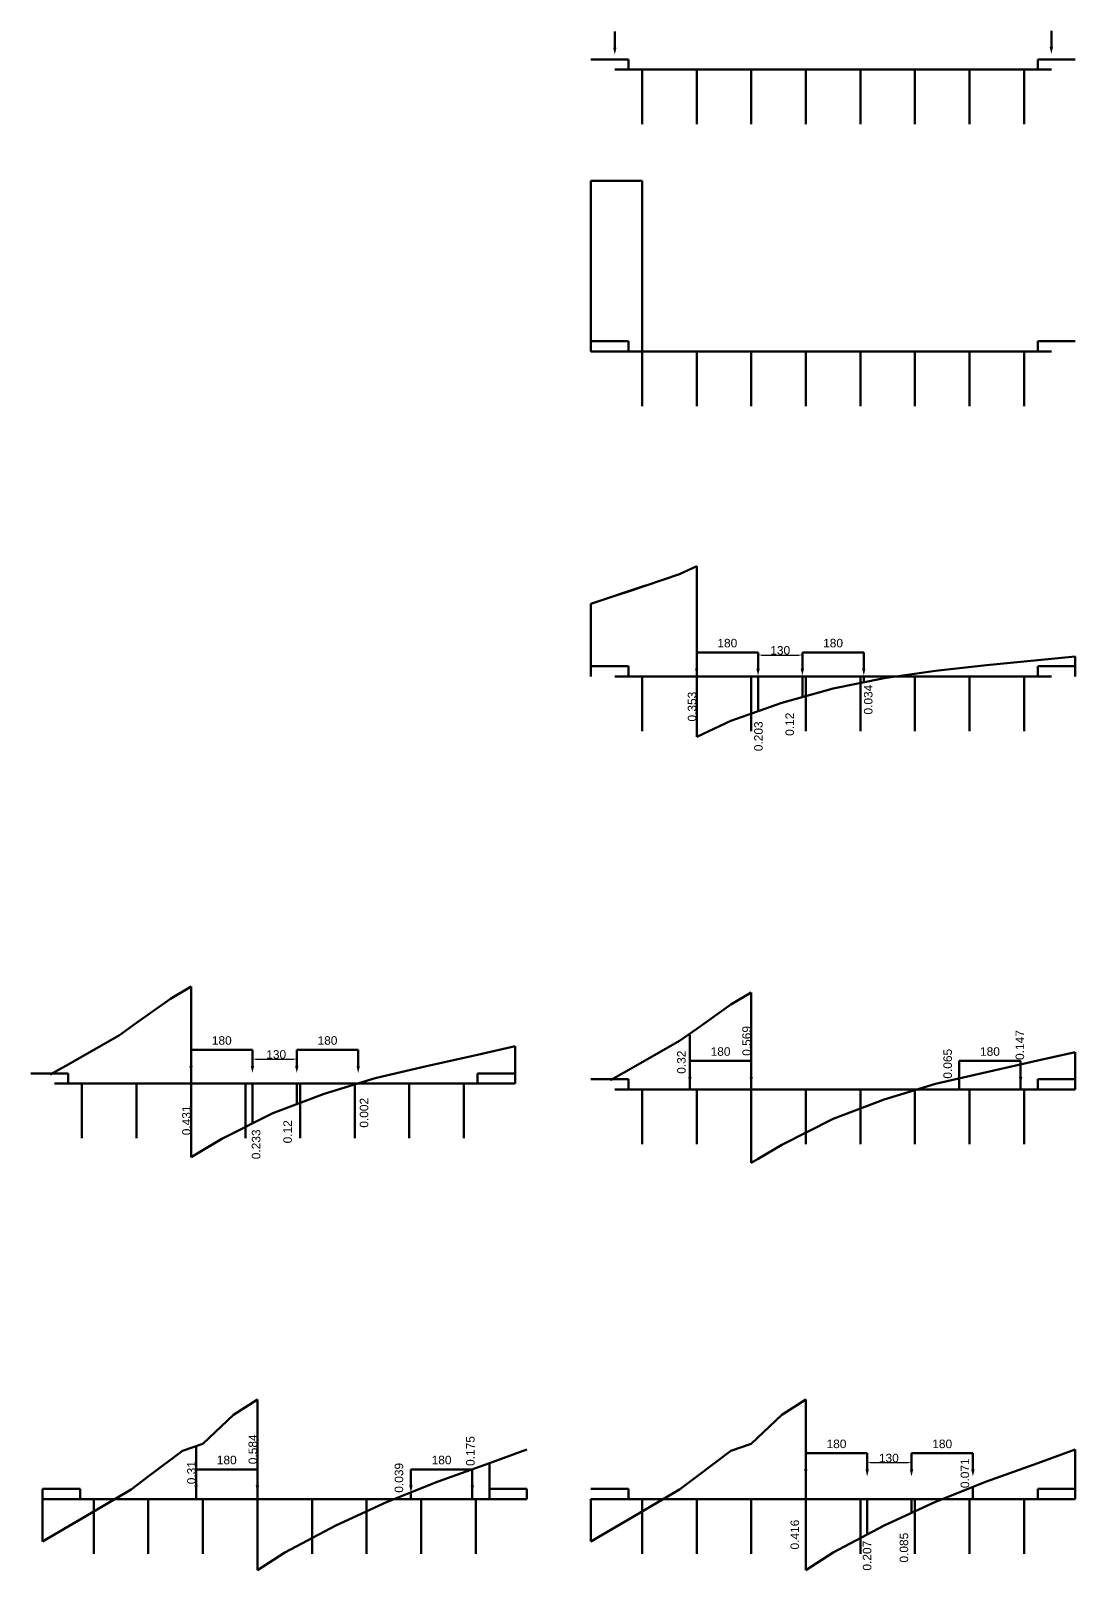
# Model space of a CAD drawing. Header units: millimetres. Extents: x -6075 to 5278, y -1947 to 2640.
# Drawn here: x -6075 to -3013, y -1872 to 2640 of the extents above; entities that cross this region are included whole.
import ezdxf

# ---------------------------------------------------------------- set-up
doc = ezdxf.new("R2010")
doc.units = ezdxf.units.MM
doc.layers.add('biaozhu', color=7, linetype='Continuous')
doc.layers.add('影响线', color=7, linetype='Continuous')
doc.styles.get("Standard").update_dxf_attribs({"font": 'arial.ttf'})
doc.dimstyles.new('ISO-25', dxfattribs={"dimtxt": 25, "dimasz": 10, "dimexe": 1.25, "dimexo": 0.625, "dimtad": 1, "dimdec": 3, "dimlfac": 0.002, "dimtxsty": 'Standard', "dimcen": 2.5, "dimse1": 1, "dimse2": 1, "dimadec": 0, "dimazin": 0, "dimtfac": 1, "dimtdec": 3, "dimtmove": 0, "dimatfit": 3, "dimldrblk": 'NONE', "dimfxl": 1, "dimarcsym": 0})
doc.dimstyles.new('ISO-25-1', dxfattribs={"dimtxt": 25, "dimasz": 0, "dimexe": 2, "dimexo": 5, "dimtad": 1, "dimdec": 3, "dimlfac": 0.002, "dimdsep": 46, "dimtxsty": 'Standard', "dimblk": 'NONE', "dimcen": 2.5, "dimse1": 1, "dimse2": 1, "dimsd1": 1, "dimsd2": 1, "dimadec": 0, "dimazin": 0, "dimtfac": 1, "dimtdec": 3, "dimtmove": 0, "dimatfit": 3, "dimldrblk": 'NONE', "dimfxl": 1, "dimfxlon": 1, "dimarcsym": 0})

# ---------------------------------------------------------------- blocks, each defined once
blk = doc.blocks.new('*D137')
at = {"layer": 'Defpoints', "color": 0, "transparency": 16777216}
for p in [(-4122.8, 817.8), (-3942.8, 831.7), (-3942.8, 817.8)]:
    blk.add_point(p, dxfattribs=at)
at = {"layer": 'Defpoints', "color": 0, "lineweight": 211, "transparency": 16777216, "insert": (-4032.8, 845.1), "char_height": 25, "attachment_point": 5}
blk.add_mtext('180', dxfattribs=at)
blk = doc.blocks.new('_None')
blk = doc.blocks.new('*D138')
at = {"layer": 'Defpoints', "color": 0, "transparency": 16777216}
for p in [(-3812.8, 817.8), (-3632.8, 831.7), (-3632.8, 817.8)]:
    blk.add_point(p, dxfattribs=at)
at = {"layer": 'Defpoints', "color": 0, "lineweight": 211, "transparency": 16777216, "insert": (-3722.8, 845.1), "char_height": 25, "attachment_point": 5}
blk.add_mtext('180', dxfattribs=at)
blk = doc.blocks.new('*D139')
at = {"layer": 'Defpoints', "color": 0, "lineweight": -2, "transparency": 16777216}
blk.add_line((-3932.8, 810.4), (-3822.8, 810.4), dxfattribs=at)
at = {"layer": 'Defpoints', "color": 0, "transparency": 16777216}
for p in [(-3942.8, 817.8), (-3812.8, 817.8), (-3812.8, 810.4)]:
    blk.add_point(p, dxfattribs=at)
for points in [[(-3932.8, 812), (-3932.8, 808.7), (-3942.8, 810.4)], [(-3822.8, 812), (-3822.8, 808.7), (-3812.8, 810.4)]]:
    blk.add_solid(points, dxfattribs=at)
at = {"layer": 'Defpoints', "color": 0, "lineweight": 211, "transparency": 16777216, "insert": (-3877.8, 823.8), "char_height": 25, "attachment_point": 5}
blk.add_mtext('130', dxfattribs=at)
blk = doc.blocks.new('*D140')
at = {"layer": 'Defpoints', "color": 0, "transparency": 16777216}
for p in [(-4122.8, 747.4), (-4122.8, 570.7), (-4122.8, 570.7)]:
    blk.add_point(p, dxfattribs=at)
at = {"layer": '影响线', "color": 0, "lineweight": 211, "transparency": 16777216, "insert": (-4136.2, 659.1), "char_height": 25, "attachment_point": 5, "rotation": 90}
blk.add_mtext('0.353', dxfattribs=at)
blk = doc.blocks.new('*D141')
at = {"layer": 'Defpoints', "color": 0, "transparency": 16777216}
for p in [(-3812.8, 747.4), (-3836.5, 687.2), (-3812.8, 687.2)]:
    blk.add_point(p, dxfattribs=at)
at = {"layer": '影响线', "color": 0, "lineweight": 211, "transparency": 16777216, "insert": (-3849.8, 607.5), "char_height": 25, "attachment_point": 5, "rotation": 90}
blk.add_mtext('0.12', dxfattribs=at)
blk = doc.blocks.new('*D142')
at = {"layer": 'Defpoints', "color": 0, "transparency": 16777216}
for p in [(-3942.8, 747.4), (-3942.8, 645.7), (-3928.1, 645.7)]:
    blk.add_point(p, dxfattribs=at)
at = {"layer": '影响线', "color": 0, "lineweight": 211, "transparency": 16777216, "insert": (-3941.5, 572.2), "char_height": 25, "attachment_point": 5, "rotation": 90}
blk.add_mtext('0.203', dxfattribs=at)
blk = doc.blocks.new('*D143')
at = {"layer": 'Defpoints', "color": 0, "transparency": 16777216}
for p in [(-3632.8, 747.4), (-3632.8, 730.6), (-3632.8, 730.6)]:
    blk.add_point(p, dxfattribs=at)
at = {"layer": '影响线', "color": 0, "lineweight": 211, "transparency": 16777216, "insert": (-3619.6, 679.7), "char_height": 25, "attachment_point": 5, "rotation": 90}
blk.add_mtext('0.034', dxfattribs=at)
blk = doc.blocks.new('*D144')
at = {"layer": 'Defpoints', "color": 0, "transparency": 16777216}
for p in [(-4142.8, -379.2), (-3962.8, -365.4), (-3962.8, -379.2)]:
    blk.add_point(p, dxfattribs=at)
at = {"layer": 'Defpoints', "color": 0, "lineweight": 200, "transparency": 16777216, "insert": (-4052.8, -352), "char_height": 25, "attachment_point": 5}
blk.add_mtext('180', dxfattribs=at)
blk = doc.blocks.new('*D145')
at = {"layer": 'Defpoints', "color": 0, "transparency": 16777216}
for p in [(-3352.8, -379.2), (-3172.8, -365.4), (-3172.8, -379.2)]:
    blk.add_point(p, dxfattribs=at)
at = {"layer": 'Defpoints', "color": 0, "lineweight": 200, "transparency": 16777216, "insert": (-3262.8, -352), "char_height": 25, "attachment_point": 5}
blk.add_mtext('180', dxfattribs=at)
blk = doc.blocks.new('*D146')
at = {"layer": 'Defpoints', "color": 0, "transparency": 16777216}
for p in [(-5605.3, -346.9), (-5425.3, -333), (-5425.3, -346.9)]:
    blk.add_point(p, dxfattribs=at)
at = {"layer": 'Defpoints', "color": 0, "lineweight": 200, "transparency": 16777216, "insert": (-5515.3, -319.6), "char_height": 25, "attachment_point": 5}
blk.add_mtext('180', dxfattribs=at)
blk = doc.blocks.new('*D147')
at = {"layer": 'Defpoints', "color": 0, "transparency": 16777216}
for p in [(-5295.3, -346.9), (-5115.3, -333), (-5115.3, -346.9)]:
    blk.add_point(p, dxfattribs=at)
at = {"layer": 'Defpoints', "color": 0, "lineweight": 200, "transparency": 16777216, "insert": (-5205.3, -319.6), "char_height": 25, "attachment_point": 5}
blk.add_mtext('180', dxfattribs=at)
blk = doc.blocks.new('*D148')
at = {"layer": 'Defpoints', "color": 0, "lineweight": -2, "transparency": 16777216}
blk.add_line((-5415.3, -374), (-5305.3, -374), dxfattribs=at)
at = {"layer": 'Defpoints', "color": 0, "transparency": 16777216}
for p in [(-5425.3, -346.9), (-5295.3, -346.9), (-5295.3, -374)]:
    blk.add_point(p, dxfattribs=at)
for points in [[(-5415.3, -372.3), (-5415.3, -375.6), (-5425.3, -374)], [(-5305.3, -372.3), (-5305.3, -375.6), (-5295.3, -374)]]:
    blk.add_solid(points, dxfattribs=at)
at = {"layer": 'Defpoints', "color": 0, "lineweight": 200, "transparency": 16777216, "insert": (-5355.7, -360.6), "char_height": 25, "attachment_point": 5}
blk.add_mtext('130', dxfattribs=at)
blk = doc.blocks.new('*D149')
at = {"layer": 'Defpoints', "color": 0, "transparency": 16777216}
for p in [(-3802.8, -1529.2), (-3622.8, -1515.4), (-3622.8, -1529.2)]:
    blk.add_point(p, dxfattribs=at)
at = {"layer": 'Defpoints', "color": 0, "lineweight": 200, "transparency": 16777216, "insert": (-3712.8, -1502), "char_height": 25, "attachment_point": 5}
blk.add_mtext('180', dxfattribs=at)
blk = doc.blocks.new('*D150')
at = {"layer": 'Defpoints', "color": 0, "transparency": 16777216}
for p in [(-3492.8, -1529.2), (-3312.8, -1515.4), (-3312.8, -1529.2)]:
    blk.add_point(p, dxfattribs=at)
at = {"layer": 'Defpoints', "color": 0, "lineweight": 200, "transparency": 16777216, "insert": (-3402.8, -1502), "char_height": 25, "attachment_point": 5}
blk.add_mtext('180', dxfattribs=at)
blk = doc.blocks.new('*D151')
at = {"layer": 'Defpoints', "color": 0, "lineweight": -2, "transparency": 16777216}
blk.add_line((-3612.8, -1556.9), (-3502.8, -1556.9), dxfattribs=at)
at = {"layer": 'Defpoints', "color": 0, "transparency": 16777216}
for p in [(-3622.8, -1529.2), (-3492.8, -1529.2), (-3492.8, -1556.9)]:
    blk.add_point(p, dxfattribs=at)
for points in [[(-3612.8, -1555.2), (-3612.8, -1558.5), (-3622.8, -1556.9)], [(-3502.8, -1555.2), (-3502.8, -1558.5), (-3492.8, -1556.9)]]:
    blk.add_solid(points, dxfattribs=at)
at = {"layer": 'Defpoints', "color": 0, "lineweight": 200, "transparency": 16777216, "insert": (-3559.3, -1543.5), "char_height": 25, "attachment_point": 5}
blk.add_mtext('130', dxfattribs=at)
blk = doc.blocks.new('*D152')
at = {"layer": 'Defpoints', "color": 0, "transparency": 16777216}
for p in [(-5590.7, -1576.5), (-5410.7, -1562.7), (-5410.7, -1576.5)]:
    blk.add_point(p, dxfattribs=at)
at = {"layer": 'Defpoints', "color": 0, "lineweight": 200, "transparency": 16777216, "insert": (-5500.7, -1549.3), "char_height": 25, "attachment_point": 5}
blk.add_mtext('180', dxfattribs=at)
blk = doc.blocks.new('*D153')
at = {"layer": 'Defpoints', "color": 0, "transparency": 16777216}
for p in [(-4960.7, -1576.5), (-4780.7, -1562.7), (-4780.7, -1576.5)]:
    blk.add_point(p, dxfattribs=at)
at = {"layer": 'Defpoints', "color": 0, "lineweight": 200, "transparency": 16777216, "insert": (-4870.7, -1549.3), "char_height": 25, "attachment_point": 5}
blk.add_mtext('180', dxfattribs=at)
blk = doc.blocks.new('*D158')
at = {"layer": 'Defpoints', "color": 0, "transparency": 16777216}
for p in [(-4142.8, -303), (-4154.1, -463), (-4142.8, -463)]:
    blk.add_point(p, dxfattribs=at)
at = {"layer": '影响线', "color": 0, "lineweight": 200, "transparency": 16777216, "insert": (-4167.5, -383), "char_height": 25, "attachment_point": 5, "rotation": 90}
blk.add_mtext('0.32', dxfattribs=at)
blk = doc.blocks.new('*D159')
at = {"layer": 'Defpoints', "color": 0, "transparency": 16777216}
for p in [(-3962.8, -178.5), (-3962.8, -463), (-3962.8, -463)]:
    blk.add_point(p, dxfattribs=at)
at = {"layer": '影响线', "color": 0, "lineweight": 200, "transparency": 16777216, "insert": (-3976.2, -320.7), "char_height": 25, "attachment_point": 5, "rotation": 90}
blk.add_mtext('0.569', dxfattribs=at)
blk = doc.blocks.new('*D160')
at = {"layer": 'Defpoints', "color": 0, "transparency": 16777216}
for p in [(-3352.8, -430.6), (-3373.3, -463), (-3352.8, -463)]:
    blk.add_point(p, dxfattribs=at)
at = {"layer": '影响线', "color": 0, "lineweight": 200, "transparency": 16777216, "insert": (-3386.7, -387.7), "char_height": 25, "attachment_point": 5, "rotation": 90}
blk.add_mtext('0.065', dxfattribs=at)
blk = doc.blocks.new('*D161')
at = {"layer": 'Defpoints', "color": 0, "transparency": 16777216}
for p in [(-3172.8, -389.5), (-3172.8, -463), (-3161.6, -463)]:
    blk.add_point(p, dxfattribs=at)
at = {"layer": '影响线', "color": 0, "lineweight": 200, "transparency": 16777216, "insert": (-3175, -332.8), "char_height": 25, "attachment_point": 5, "rotation": 90}
blk.add_mtext('0.147', dxfattribs=at)
blk = doc.blocks.new('*D162')
at = {"layer": 'Defpoints', "color": 0, "transparency": 16777216}
for p in [(-5605.3, -445.9), (-5605.3, -661.3), (-5605.3, -661.3)]:
    blk.add_point(p, dxfattribs=at)
at = {"layer": '影响线', "color": 0, "lineweight": 200, "transparency": 16777216, "insert": (-5618.7, -553.6), "char_height": 25, "attachment_point": 5, "rotation": 90}
blk.add_mtext('0.431', dxfattribs=at)
blk = doc.blocks.new('*D163')
at = {"layer": 'Defpoints', "color": 0, "transparency": 16777216}
for p in [(-5425.3, -445.9), (-5425.3, -562.4), (-5401.1, -562.4)]:
    blk.add_point(p, dxfattribs=at)
at = {"layer": '影响线', "color": 0, "lineweight": 200, "transparency": 16777216, "insert": (-5414.5, -623.8), "char_height": 25, "attachment_point": 5, "rotation": 90}
blk.add_mtext('0.233', dxfattribs=at)
blk = doc.blocks.new('*D164')
at = {"layer": 'Defpoints', "color": 0, "transparency": 16777216}
for p in [(-5295.3, -445.9), (-5308.7, -505.7), (-5295.3, -505.7)]:
    blk.add_point(p, dxfattribs=at)
at = {"layer": '影响线', "color": 0, "lineweight": 200, "transparency": 16777216, "insert": (-5322.1, -587), "char_height": 25, "attachment_point": 5, "rotation": 90}
blk.add_mtext('0.12', dxfattribs=at)
blk = doc.blocks.new('*D165')
at = {"layer": 'Defpoints', "color": 0, "transparency": 16777216}
for p in [(-5115.3, -445), (-5115.3, -445.9), (-5084.6, -445.9)]:
    blk.add_point(p, dxfattribs=at)
at = {"layer": '影响线', "color": 0, "lineweight": 200, "transparency": 16777216, "insert": (-5098, -531.4), "char_height": 25, "attachment_point": 5, "rotation": 90}
blk.add_mtext('0.002', dxfattribs=at)
blk = doc.blocks.new('*D171')
at = {"layer": 'Defpoints', "color": 0, "transparency": 16777216}
for p in [(-3802.8, -1663.8), (-3821.5, -1871.6), (-3802.8, -1871.6)]:
    blk.add_point(p, dxfattribs=at)
at = {"layer": '影响线', "color": 0, "lineweight": 200, "transparency": 16777216, "insert": (-3834.9, -1767.7), "char_height": 25, "attachment_point": 5, "rotation": 90}
blk.add_mtext('0.416', dxfattribs=at)
blk = doc.blocks.new('*D172')
at = {"layer": 'Defpoints', "color": 0, "transparency": 16777216}
for p in [(-3622.8, -1663.8), (-3622.8, -1767.1), (-3609.5, -1767.1)]:
    blk.add_point(p, dxfattribs=at)
at = {"layer": '影响线', "color": 0, "lineweight": 200, "transparency": 16777216, "insert": (-3622.9, -1829.6), "char_height": 25, "attachment_point": 5, "rotation": 90}
blk.add_mtext('0.207', dxfattribs=at)
blk = doc.blocks.new('*D173')
at = {"layer": 'Defpoints', "color": 0, "transparency": 16777216}
for p in [(-3492.8, -1663.8), (-3501.5, -1706.2), (-3492.8, -1706.2)]:
    blk.add_point(p, dxfattribs=at)
at = {"layer": '影响线', "color": 0, "lineweight": 200, "transparency": 16777216, "insert": (-3514.9, -1806), "char_height": 25, "attachment_point": 5, "rotation": 90}
blk.add_mtext('0.085', dxfattribs=at)
blk = doc.blocks.new('*D174')
at = {"layer": 'Defpoints', "color": 0, "transparency": 16777216}
for p in [(-3322.8, -1663.8), (-3312.8, -1628.3), (-3312.8, -1663.8)]:
    blk.add_point(p, dxfattribs=at)
at = {"layer": '影响线', "color": 0, "lineweight": 200, "transparency": 16777216, "insert": (-3336.2, -1587.9), "char_height": 25, "attachment_point": 5, "rotation": 90}
blk.add_mtext('0.071', dxfattribs=at)
blk = doc.blocks.new('*D175')
at = {"layer": 'Defpoints', "color": 0, "transparency": 16777216}
for p in [(-5590.7, -1508.6), (-5590.7, -1663.8), (-5590.7, -1663.8)]:
    blk.add_point(p, dxfattribs=at)
at = {"layer": '影响线', "color": 0, "lineweight": 200, "transparency": 16777216, "insert": (-5604.1, -1586.2), "char_height": 25, "attachment_point": 5, "rotation": 90}
blk.add_mtext('0.31', dxfattribs=at)
blk = doc.blocks.new('*D176')
at = {"layer": 'Defpoints', "color": 0, "transparency": 16777216}
for p in [(-5410.7, -1371.6), (-5410.7, -1663.8), (-5410.7, -1663.8)]:
    blk.add_point(p, dxfattribs=at)
at = {"layer": '影响线', "color": 0, "lineweight": 200, "transparency": 16777216, "insert": (-5424.1, -1517.7), "char_height": 25, "attachment_point": 5, "rotation": 90}
blk.add_mtext('0.584', dxfattribs=at)
blk = doc.blocks.new('*D177')
at = {"layer": 'Defpoints', "color": 0, "transparency": 16777216}
for p in [(-4982.2, -1663.8), (-4960.7, -1644.1), (-4960.7, -1663.8)]:
    blk.add_point(p, dxfattribs=at)
at = {"layer": '影响线', "color": 0, "lineweight": 200, "transparency": 16777216, "insert": (-4995.6, -1601.3), "char_height": 25, "attachment_point": 5, "rotation": 90}
blk.add_mtext('0.039', dxfattribs=at)
blk = doc.blocks.new('*D178')
at = {"layer": 'Defpoints', "color": 0, "transparency": 16777216}
for p in [(-4780.7, -1576.3), (-4780.7, -1663.8), (-4772.8, -1663.8)]:
    blk.add_point(p, dxfattribs=at)
at = {"layer": '影响线', "color": 0, "lineweight": 200, "transparency": 16777216, "insert": (-4786.2, -1522.8), "char_height": 25, "attachment_point": 5, "rotation": 90}
blk.add_mtext('0.175', dxfattribs=at)

msp = doc.modelspace()

# ---------------------------------------------------------------- linework, layer by layer
at = {"layer": 'biaozhu', "lineweight": 200}
for p, q in [((-5605.2986, -445.8875), (-5605.2986, -605.8875)), ((-3962.7717, -463.0016), (-3962.7717, -623.0016)), ((-3122.7717, -463.0016), (-3172.7717, -463.0016)), ((-4730.6646, -1663.8298), (-4780.6646, -1663.8298)), ((-3962.7717, -1663.8298), (-3962.7717, -1823.8298)), ((-3122.7717, -1663.8298), (-3172.7717, -1663.8298)), ((-3122.7717, -1633.8298), (-3122.7717, -1663.8298))]:
    msp.add_line(p, q, dxfattribs=at)
at = {"layer": 'Defpoints', "lineweight": 200}
for p, q in [((-4362.7717, 2590.9706), (-4362.7717, 2638.245)), ((-3082.7717, 2592.8268), (-3082.7717, 2640.1012)), ((-4322.7717, 2556.1969), (-4432.7717, 2556.1969)), ((-4322.7717, 2526.1969), (-4322.7717, 2556.1969)), ((-3122.7717, 2526.1969), (-3122.7717, 2556.1969)), ((-3122.7717, 2556.1969), (-3012.7717, 2556.1969)), ((-4322.7717, 2526.1969), (-4362.7717, 2526.1969)), ((-4322.7717, 2526.1969), (-3122.7717, 2526.1969)), ((-4282.7717, 2526.1969), (-4282.7717, 2366.1969)), ((-4122.7717, 2526.1969), (-4122.7717, 2366.1969)), ((-3962.7717, 2526.1969), (-3962.7717, 2366.1969)), ((-3802.7717, 2526.1969), (-3802.7717, 2366.1969)), ((-3642.7717, 2526.1969), (-3642.7717, 2366.1969)), ((-3482.7717, 2526.1969), (-3482.7717, 2366.1969)), ((-3322.7717, 2526.1969), (-3322.7717, 2366.1969)), ((-3162.7717, 2526.1969), (-3162.7717, 2366.1969)), ((-3122.7717, 2526.1969), (-3082.7717, 2526.1969)), ((-5605.2986, -394.1265), (-5605.2986, -346.8521)), ((-5605.2986, -346.8521), (-5425.2986, -346.8521)), ((-5425.2986, -346.8521), (-5425.2986, -394.1265)), ((-5295.2986, -394.1265), (-5295.2986, -346.8521)), ((-5295.2986, -346.8521), (-5115.2986, -346.8521)), ((-5115.2986, -346.8521), (-5115.2986, -394.1265)), ((-4142.7717, -426.4833), (-4142.7717, -379.2089)), ((-4142.7717, -379.2089), (-3962.7717, -379.2089)), ((-3962.7717, -379.2089), (-3962.7717, -426.4833)), ((-3352.7717, -426.4833), (-3352.7717, -379.2089)), ((-3352.7717, -379.2089), (-3172.7717, -379.2089)), ((-3172.7717, -379.2089), (-3172.7717, -426.4833)), ((-5965.2986, -415.8875), (-6075.2986, -415.8875)), ((-5965.2986, -445.8875), (-6005.2986, -445.8875)), ((-5965.2986, -445.8875), (-5965.2986, -415.8875)), ((-5965.2986, -445.8875), (-4765.2986, -445.8875)), ((-5925.2986, -445.8875), (-5925.2986, -605.8875)), ((-5765.2986, -445.8875), (-5765.2986, -605.8875)), ((-5605.2986, -445.8875), (-5605.2986, -605.8875)), ((-5445.2986, -445.8875), (-5445.2986, -605.8875)), ((-5285.2986, -445.8875), (-5285.2986, -605.8875)), ((-5125.2986, -445.8875), (-5125.2986, -605.8875)), ((-4965.2986, -445.8875), (-4965.2986, -605.8875)), ((-4805.2986, -445.8875), (-4805.2986, -605.8875)), ((-4765.2986, -445.8875), (-4765.2986, -415.8875)), ((-4765.2986, -415.8875), (-4655.2986, -415.8875)), ((-4765.2986, -445.8875), (-4725.2986, -445.8875)), ((-4322.7717, -433.0016), (-4432.7717, -433.0016)), ((-4322.7717, -463.0016), (-4322.7717, -433.0016)), ((-3122.7717, -463.0016), (-3122.7717, -433.0016)), ((-3122.7717, -433.0016), (-3012.7717, -433.0016)), ((-4322.7717, -463.0016), (-4362.7717, -463.0016)), ((-4322.7717, -463.0016), (-3122.7717, -463.0016)), ((-4282.7717, -463.0016), (-4282.7717, -623.0016)), ((-4122.7717, -463.0016), (-4122.7717, -623.0016)), ((-3962.7717, -463.0016), (-3962.7717, -623.0016)), ((-3802.7717, -463.0016), (-3802.7717, -623.0016)), ((-3642.7717, -463.0016), (-3642.7717, -623.0016)), ((-3482.7717, -463.0016), (-3482.7717, -623.0016)), ((-3322.7717, -463.0016), (-3322.7717, -623.0016)), ((-3162.7717, -463.0016), (-3162.7717, -623.0016)), ((-3122.7717, -463.0016), (-3082.7717, -463.0016)), ((-3802.7717, -1576.4993), (-3802.7717, -1529.2249)), ((-3802.7717, -1529.2249), (-3622.7717, -1529.2249)), ((-3622.7717, -1529.2249), (-3622.7717, -1576.4993)), ((-3492.7717, -1576.4993), (-3492.7717, -1529.2249)), ((-3492.7717, -1529.2249), (-3312.7717, -1529.2249)), ((-3312.7717, -1529.2249), (-3312.7717, -1576.4993)), ((-5590.6646, -1623.7737), (-5590.6646, -1576.4993)), ((-5590.6646, -1576.4993), (-5410.6646, -1576.4993)), ((-5410.6646, -1576.4993), (-5410.6646, -1623.7737)), ((-4960.6646, -1623.7737), (-4960.6646, -1576.4993)), ((-4960.6646, -1576.4993), (-4780.6646, -1576.4993)), ((-4780.6646, -1576.4993), (-4780.6646, -1623.7737)), ((-5930.6646, -1633.8298), (-6040.6646, -1633.8298)), ((-5930.6646, -1663.8298), (-5970.6646, -1663.8298)), ((-5930.6646, -1663.8298), (-5930.6646, -1633.8298)), ((-5930.6646, -1663.8298), (-4730.6646, -1663.8298)), ((-5890.6646, -1663.8298), (-5890.6646, -1823.8298)), ((-5730.6646, -1663.8298), (-5730.6646, -1823.8298)), ((-5570.6646, -1663.8298), (-5570.6646, -1823.8298)), ((-5410.6646, -1663.8298), (-5410.6646, -1823.8298)), ((-5250.6646, -1663.8298), (-5250.6646, -1823.8298)), ((-5090.6646, -1663.8298), (-5090.6646, -1823.8298)), ((-4930.6646, -1663.8298), (-4930.6646, -1823.8298)), ((-4770.6646, -1663.8298), (-4770.6646, -1823.8298)), ((-4730.6646, -1663.8298), (-4730.6646, -1633.8298)), ((-4730.6646, -1633.8298), (-4620.6646, -1633.8298)), ((-4730.6646, -1663.8298), (-4690.6646, -1663.8298)), ((-4322.7717, -1633.8298), (-4432.7717, -1633.8298)), ((-4322.7717, -1663.8298), (-4362.7717, -1663.8298)), ((-4322.7717, -1663.8298), (-4322.7717, -1633.8298)), ((-4322.7717, -1663.8298), (-3122.7717, -1663.8298)), ((-4282.7717, -1663.8298), (-4282.7717, -1823.8298)), ((-4122.7717, -1663.8298), (-4122.7717, -1823.8298)), ((-3962.7717, -1663.8298), (-3962.7717, -1823.8298)), ((-3802.7717, -1663.8298), (-3802.7717, -1823.8298)), ((-3642.7717, -1663.8298), (-3642.7717, -1823.8298)), ((-3482.7717, -1663.8298), (-3482.7717, -1823.8298)), ((-3322.7717, -1663.8298), (-3322.7717, -1823.8298)), ((-3162.7717, -1663.8298), (-3162.7717, -1823.8298)), ((-3122.7717, -1633.8298), (-3012.7717, -1633.8298)), ((-3122.7717, -1663.8298), (-3082.7717, -1663.8298))]:
    msp.add_line(p, q, dxfattribs=at)
at = {"layer": 'Defpoints', "lineweight": 211}
for p, q in [((-4322.7717, 1730.1289), (-4432.7717, 1730.1289)), ((-4322.7717, 1700.1289), (-4322.7717, 1730.1289)), ((-3122.7717, 1700.1289), (-3122.7717, 1730.1289)), ((-3122.7717, 1730.1289), (-3012.7717, 1730.1289)), ((-4322.7717, 1700.1289), (-4362.7717, 1700.1289)), ((-4322.7717, 1700.1289), (-3122.7717, 1700.1289)), ((-4282.7717, 1700.1289), (-4282.7717, 1540.1289)), ((-4122.7717, 1700.1289), (-4122.7717, 1540.1289)), ((-3962.7717, 1700.1289), (-3962.7717, 1540.1289)), ((-3802.7717, 1700.1289), (-3802.7717, 1540.1289)), ((-3642.7717, 1700.1289), (-3642.7717, 1540.1289)), ((-3482.7717, 1700.1289), (-3482.7717, 1540.1289)), ((-3322.7717, 1700.1289), (-3322.7717, 1540.1289)), ((-3162.7717, 1700.1289), (-3162.7717, 1540.1289)), ((-3122.7717, 1700.1289), (-3082.7717, 1700.1289)), ((-4122.7717, 770.5546), (-4122.7717, 817.829)), ((-4122.7717, 817.829), (-3942.7717, 817.829)), ((-3942.7717, 817.829), (-3942.7717, 770.5546)), ((-3812.7717, 770.5546), (-3812.7717, 817.829)), ((-3812.7717, 817.829), (-3632.7717, 817.829)), ((-3632.7717, 817.829), (-3632.7717, 770.5546)), ((-4322.7717, 777.4132), (-4432.7717, 777.4132)), ((-4322.7717, 747.4132), (-4322.7717, 777.4132)), ((-3122.7717, 747.4132), (-3122.7717, 777.4132)), ((-3122.7717, 777.4132), (-3012.7717, 777.4132)), ((-3012.7717, 805.7465), (-3012.7717, 747.4132)), ((-4322.7717, 747.4132), (-4362.7717, 747.4132)), ((-4322.7717, 747.4132), (-3122.7717, 747.4132)), ((-4282.7717, 747.4132), (-4282.7717, 587.4132)), ((-4122.7717, 747.4132), (-4122.7717, 587.4132)), ((-3962.7717, 747.4132), (-3962.7717, 587.4132)), ((-3802.7717, 747.4132), (-3802.7717, 587.4132)), ((-3642.7717, 747.4132), (-3642.7717, 587.4132)), ((-3482.7717, 747.4132), (-3482.7717, 587.4132)), ((-3322.7717, 747.4132), (-3322.7717, 587.4132)), ((-3162.7717, 747.4132), (-3162.7717, 587.4132)), ((-3122.7717, 747.4132), (-3082.7717, 747.4132))]:
    msp.add_line(p, q, dxfattribs=at)
at = {"layer": 'Defpoints', "lineweight": 200}
for points in [[(-4362.7717, 2590.9706, 10, 0, 0), (-4362.7717, 2570.4141, 0, 0, 0)], [(-3082.7717, 2592.8268, 10, 0, 0), (-3082.7717, 2572.2703, 0, 0, 0)], [(-5605.2986, -394.1265, 10, 0, 0), (-5605.2986, -414.683, 0, 0, 0)], [(-5425.2986, -394.1265, 10, 0, 0), (-5425.2986, -414.683, 0, 0, 0)], [(-5295.2986, -394.1265, 10, 0, 0), (-5295.2986, -414.683, 0, 0, 0)], [(-5115.2986, -394.1265, 10, 0, 0), (-5115.2986, -414.683, 0, 0, 0)], [(-4142.7717, -426.4833, 10, 0, 0), (-4142.7717, -447.0398, 0, 0, 0)], [(-3962.7717, -426.4833, 10, 0, 0), (-3962.7717, -447.0398, 0, 0, 0)], [(-3352.7717, -426.4833, 10, 0, 0), (-3352.7717, -447.0398, 0, 0, 0)], [(-3172.7717, -426.4833, 10, 0, 0), (-3172.7717, -447.0398, 0, 0, 0)], [(-3802.7717, -1576.4993, 10, 0, 0), (-3802.7717, -1597.0558, 0, 0, 0)], [(-3622.7717, -1576.4993, 10, 0, 0), (-3622.7717, -1597.0558, 0, 0, 0)], [(-3492.7717, -1576.4993, 10, 0, 0), (-3492.7717, -1597.0558, 0, 0, 0)], [(-3312.7717, -1576.4993, 10, 0, 0), (-3312.7717, -1597.0558, 0, 0, 0)], [(-5590.6646, -1623.7737, 10, 0, 0), (-5590.6646, -1644.3302, 0, 0, 0)], [(-5410.6646, -1623.7737, 10, 0, 0), (-5410.6646, -1644.3302, 0, 0, 0)], [(-4960.6646, -1623.7737, 10, 0, 0), (-4960.6646, -1644.3302, 0, 0, 0)], [(-4780.6646, -1623.7737, 10, 0, 0), (-4780.6646, -1644.3302, 0, 0, 0)]]:
    msp.add_lwpolyline(points, format="xyseb", dxfattribs=at)
at = {"layer": 'Defpoints', "lineweight": 211}
for points in [[(-4122.7717, 770.5546, 10, 0, 0), (-4122.7717, 749.9981, 0, 0, 0)], [(-3942.7717, 770.5546, 10, 0, 0), (-3942.7717, 749.9981, 0, 0, 0)], [(-3812.7717, 770.5546, 10, 0, 0), (-3812.7717, 749.9981, 0, 0, 0)], [(-3632.7717, 770.5546, 10, 0, 0), (-3632.7717, 749.9981, 0, 0, 0)]]:
    msp.add_lwpolyline(points, format="xyseb", dxfattribs=at)
at = {"layer": '影响线', "lineweight": 211}
for p, q in [((-4432.7717, 1700.1289), (-4432.7717, 2200.1289)), ((-4432.7717, 2200.1289), (-4282.7717, 2200.1289)), ((-4282.7717, 1700.1289), (-4282.7717, 2200.1289)), ((-4362.7717, 1700.1289), (-4432.7717, 1700.1289)), ((-4172.7717, 1047.4132), (-4322.7717, 997.0132)), ((-4172.7717, 1047.4132), (-4122.7717, 1070.7465)), ((-4122.7717, 570.7465), (-4122.7717, 1070.7465)), ((-4272.7717, 1013.8132), (-4432.7717, 960.0532)), ((-4322.7717, 997.0132), (-4362.7717, 983.5732)), ((-4432.7717, 960.0532), (-4432.7717, 777.4132)), ((-4432.7717, 777.4132), (-4432.7717, 747.4132)), ((-3422.7717, 764.2132), (-3272.7717, 780.6132)), ((-3272.7717, 780.6132), (-3122.7717, 795.1132)), ((-3122.7717, 795.1132), (-3012.7717, 805.7465)), ((-3942.7717, 747.4132), (-3942.7717, 645.6798)), ((-3812.7717, 747.4132), (-3812.7717, 687.1732)), ((-3722.7717, 712.3132), (-3572.7717, 742.7132)), ((-3632.7717, 747.4132), (-3632.7717, 730.5532)), ((-3572.7717, 742.7132), (-3422.7717, 764.2132)), ((-3872.7717, 670.4132), (-3722.7717, 712.3132)), ((-4022.7717, 617.4132), (-3872.7717, 670.4132)), ((-4122.7717, 570.7465), (-4022.7717, 617.4132))]:
    msp.add_line(p, q, dxfattribs=at)
at = {"layer": '影响线', "lineweight": 200}
for p, q in [((-5665.2986, -196.9875), (-5605.2986, -161.3475)), ((-5605.2986, -661.3475), (-5605.2986, -161.3475)), ((-4022.7717, -214.1016), (-3962.7717, -178.4616)), ((-3962.7717, -678.4616), (-3962.7717, -178.4616)), ((-5765.2986, -268.1208), (-5665.2986, -196.9875)), ((-4122.7717, -285.2349), (-4022.7717, -214.1016)), ((-5765.2986, -268.1208), (-5815.2986, -303.6875)), ((-5815.2986, -303.6875), (-5964.1106, -388.3875)), ((-4122.7717, -285.2349), (-4172.7717, -320.8016)), ((-4142.7717, -303.0183), (-4142.7717, -463.0016)), ((-4765.2986, -361.0875), (-4655.2986, -336.3008)), ((-4655.2986, -336.3008), (-4655.2986, -445.8875)), ((-4172.7717, -320.8016), (-4321.5836, -405.5016)), ((-3122.7717, -378.2016), (-3012.7717, -353.4149)), ((-3012.7717, -353.4149), (-3012.7717, -463.0016)), ((-5964.1106, -388.3875), (-6018.1297, -419.1338)), ((-5065.2986, -429.6875), (-4915.2986, -394.8875)), ((-4915.2986, -394.8875), (-4765.2986, -361.0875)), ((-4321.5836, -405.5016), (-4375.6028, -436.2479)), ((-3272.7717, -412.0016), (-3122.7717, -378.2016)), ((-3172.7717, -389.4683), (-3172.7717, -463.0016)), ((-5425.2986, -562.4075), (-5425.2986, -445.8875)), ((-5295.2986, -505.7208), (-5295.2986, -445.8875)), ((-5215.2986, -475.5875), (-5065.2986, -429.6875)), ((-5115.2986, -445.8875), (-5115.2986, -444.9875)), ((-4915.2986, -445.8875), (-4915.2986, -446.4875)), ((-4655.2986, -445.8875), (-4725.2986, -445.8875)), ((-3572.7717, -492.7016), (-3422.7717, -446.8016)), ((-3422.7717, -446.8016), (-3272.7717, -412.0016)), ((-3352.7717, -430.5616), (-3352.7717, -463.0016)), ((-5365.2986, -532.0875), (-5215.2986, -475.5875)), ((-3722.7717, -549.2016), (-3572.7717, -492.7016)), ((-3272.7717, -463.0016), (-3272.7717, -463.6016)), ((-3012.7717, -463.0016), (-3082.7717, -463.0016)), ((-5515.2986, -607.8875), (-5365.2986, -532.0875)), ((-3872.7717, -625.0016), (-3722.7717, -549.2016)), ((-5585.2986, -649.4675), (-5515.2986, -607.8875)), ((-3942.7717, -666.5816), (-3872.7717, -625.0016)), ((-5605.2986, -661.3475), (-5585.2986, -649.4675)), ((-3962.7717, -678.4616), (-3942.7717, -666.5816)), ((-5480.6646, -1416.9298), (-5410.6646, -1371.6165)), ((-5410.6646, -1871.6165), (-5410.6646, -1371.6165)), ((-3872.7717, -1416.9298), (-3802.7717, -1371.6165)), ((-3802.7717, -1871.6165), (-3802.7717, -1371.6165)), ((-5570.6646, -1501.6098), (-5480.6646, -1416.9298)), ((-3962.7717, -1501.6098), (-3872.7717, -1416.9298)), ((-5730.6646, -1597.6632), (-5630.6646, -1522.7298)), ((-5630.6646, -1522.7298), (-5570.6646, -1501.6098)), ((-5590.6646, -1663.8298), (-5590.6646, -1508.6498)), ((-4730.6646, -1558.2298), (-4620.6646, -1518.4098)), ((-4730.6646, -1558.2298), (-4620.6646, -1518.4098)), ((-4122.7717, -1597.6632), (-4022.7717, -1522.7298)), ((-4022.7717, -1522.7298), (-3962.7717, -1501.6098)), ((-3122.7717, -1558.2298), (-3012.7717, -1518.4098)), ((-3122.7717, -1558.2298), (-3012.7717, -1518.4098)), ((-3012.7717, -1518.4098), (-3012.7717, -1663.8298)), ((-4880.6646, -1612.5298), (-4730.6646, -1558.2298)), ((-4780.6646, -1663.8298), (-4780.6646, -1576.3298)), ((-4730.6646, -1558.2298), (-4730.6646, -1643.0298)), ((-3272.7717, -1612.5298), (-3122.7717, -1558.2298)), ((-5780.6646, -1635.1298), (-5730.6646, -1597.6632)), ((-5030.6646, -1671.7298), (-4880.6646, -1612.5298)), ((-4172.7717, -1635.1298), (-4122.7717, -1597.6632)), ((-3422.7717, -1671.7298), (-3272.7717, -1612.5298)), ((-6040.6646, -1633.8298), (-6040.6646, -1663.8298)), ((-5970.6646, -1663.8298), (-6040.6646, -1663.8298)), ((-6040.6646, -1663.8298), (-6040.6646, -1788.1832)), ((-5930.6646, -1723.4298), (-5780.6646, -1635.1298)), ((-5410.6646, -1663.8298), (-5410.6646, -1871.6165)), ((-4960.6646, -1663.8298), (-4960.6646, -1644.1032)), ((-4880.6646, -1663.8298), (-4880.6646, -1663.5298)), ((-4730.6646, -1663.8298), (-4730.6646, -1643.0298)), ((-4620.6646, -1663.8298), (-4690.6646, -1663.8298)), ((-4620.6646, -1633.8298), (-4620.6646, -1663.8298)), ((-4362.7717, -1663.8298), (-4432.7717, -1663.8298)), ((-4432.7717, -1663.8298), (-4432.7717, -1788.1832)), ((-4322.7717, -1723.4298), (-4172.7717, -1635.1298)), ((-3802.7717, -1663.8298), (-3802.7717, -1871.6165)), ((-3622.7717, -1767.0965), (-3622.7717, -1663.8298)), ((-3492.7717, -1703.9298), (-3492.7717, -1663.8298)), ((-3312.7717, -1663.8298), (-3312.7717, -1628.3165)), ((-3012.7717, -1663.8298), (-3122.7717, -1663.8298)), ((-5180.6646, -1740.7298), (-5030.6646, -1671.7298)), ((-5180.6646, -1740.7298), (-5030.6646, -1671.7298)), ((-3572.7717, -1740.7298), (-3422.7717, -1671.7298)), ((-3572.7717, -1740.7298), (-3422.7717, -1671.7298)), ((-6040.6646, -1788.1832), (-5930.6646, -1723.4298)), ((-5330.6646, -1819.8298), (-5180.6646, -1740.7298)), ((-5330.6646, -1819.8298), (-5180.6646, -1740.7298)), ((-4432.7717, -1788.1832), (-4322.7717, -1723.4298)), ((-3722.7717, -1819.8298), (-3572.7717, -1740.7298)), ((-3722.7717, -1819.8298), (-3572.7717, -1740.7298)), ((-5410.6646, -1871.6165), (-5330.6646, -1819.8298)), ((-3802.7717, -1871.6165), (-3722.7717, -1819.8298))]:
    msp.add_line(p, q, dxfattribs=at)

# ---------------------------------------------------------------- dimensions: what is measured, and where the dimension line sits
at = {"layer": 'Defpoints', "lineweight": 211}
for base, p1, p2, picture, middle in [((-3942.7717, 831.6648), (-4122.7717, 817.829), (-3942.7717, 817.829), '*D137', (-4032.7717, 845.0541)), ((-3632.7717, 831.6648), (-3812.7717, 817.829), (-3632.7717, 817.829), '*D138', (-3722.7717, 845.0541))]:
    dim = msp.add_linear_dim(base=base, p1=p1, p2=p2, text='180', dimstyle='ISO-25-1', dxfattribs=at)
    dim.commit()
    dim.dimension.update_dxf_attribs({"geometry": picture, "text_midpoint": middle})
dim = msp.add_linear_dim(base=(-3812.7717, 810.3742), p1=(-3942.7717, 817.829), p2=(-3812.7717, 817.829), text='130', dimstyle='ISO-25', dxfattribs=at)
dim.commit()
dim.dimension.update_dxf_attribs({"geometry": '*D139', "text_midpoint": (-3877.7717, 810.3742), "dimtype": 160})
at = {"layer": 'Defpoints', "lineweight": 200}
for base, p1, p2, picture, middle in [((-5425.2986, -333.0163), (-5605.2986, -346.8521), (-5425.2986, -346.8521), '*D146', (-5515.2986, -319.627)), ((-5115.2986, -333.0163), (-5295.2986, -346.8521), (-5115.2986, -346.8521), '*D147', (-5205.2986, -319.627)), ((-3962.7717, -365.3731), (-4142.7717, -379.2089), (-3962.7717, -379.2089), '*D144', (-4052.7717, -351.9838)), ((-3172.7717, -365.3731), (-3352.7717, -379.2089), (-3172.7717, -379.2089), '*D145', (-3262.7717, -351.9838)), ((-3622.7717, -1515.3891), (-3802.7717, -1529.2249), (-3622.7717, -1529.2249), '*D149', (-3712.7717, -1501.9997)), ((-3312.7717, -1515.3891), (-3492.7717, -1529.2249), (-3312.7717, -1529.2249), '*D150', (-3402.7717, -1501.9997)), ((-5410.6646, -1562.6635), (-5590.6646, -1576.4993), (-5410.6646, -1576.4993), '*D152', (-5500.6646, -1549.2742)), ((-4780.6646, -1562.6635), (-4960.6646, -1576.4993), (-4780.6646, -1576.4993), '*D153', (-4870.6646, -1549.2742))]:
    dim = msp.add_linear_dim(base=base, p1=p1, p2=p2, text='180', dimstyle='ISO-25-1', dxfattribs=at)
    dim.commit()
    dim.dimension.update_dxf_attribs({"geometry": picture, "text_midpoint": middle})
for base, p1, p2, picture, middle in [((-5295.2986, -373.9685), (-5425.2986, -346.8521), (-5295.2986, -346.8521), '*D148', (-5355.6962, -373.9685)), ((-3492.7717, -1556.8711), (-3622.7717, -1529.2249), (-3492.7717, -1529.2249), '*D151', (-3559.2523, -1556.8711))]:
    dim = msp.add_linear_dim(base=base, p1=p1, p2=p2, text='130', dimstyle='ISO-25', dxfattribs=at)
    dim.commit()
    dim.dimension.update_dxf_attribs({"geometry": picture, "text_midpoint": middle, "dimtype": 160})
at = {"layer": '影响线', "lineweight": 211}
dim = msp.add_linear_dim(base=(-4122.7717, 570.7465), p1=(-4122.7717, 747.4132), p2=(-4122.7717, 570.7465), angle=90, dimstyle='ISO-25-1', dxfattribs=at)
dim.commit()
dim.dimension.update_dxf_attribs({"geometry": '*D140', "text_midpoint": (-4136.1695, 659.0798)})
for base, p1, p2, picture, middle in [((-3928.0886, 645.6798), (-3942.7717, 747.4132), (-3942.7717, 645.6798), '*D142', (-3928.0886, 572.2036)), ((-3836.4595, 687.1732), (-3812.7717, 747.4132), (-3812.7717, 687.1732), '*D141', (-3836.4595, 607.4879))]:
    dim = msp.add_linear_dim(base=base, p1=p1, p2=p2, angle=90, dimstyle='ISO-25-1', dxfattribs=at)
    dim.commit()
    dim.dimension.update_dxf_attribs({"geometry": picture, "text_midpoint": middle, "dimtype": 160})
dim = msp.add_linear_dim(base=(-3632.7717, 730.5532), p1=(-3632.7717, 747.4132), p2=(-3632.7717, 730.5532), angle=90, dimstyle='ISO-25-1', override={"dimtmove": 2}, dxfattribs=at)
dim.commit()
dim.dimension.update_dxf_attribs({"geometry": '*D143', "text_midpoint": (-3619.577, 679.7376), "dimtype": 160})
at = {"layer": '影响线', "lineweight": 200}
for base, p1, p2, picture, middle in [((-3962.7717, -463.0016), (-3962.7717, -178.4616), (-3962.7717, -463.0016), '*D159', (-3976.161, -320.7316)), ((-4154.0653, -463.0016), (-4142.7717, -303.0183), (-4142.7717, -463.0016), '*D158', (-4167.4632, -383.0099)), ((-3373.2876, -463.0016), (-3352.7717, -430.5616), (-3352.7717, -463.0016), '*D160', (-3386.677, -387.6617)), ((-5605.2986, -661.3475), (-5605.2986, -445.8875), (-5605.2986, -661.3475), '*D162', (-5618.6964, -553.6175)), ((-5410.6646, -1663.8298), (-5410.6646, -1371.6165), (-5410.6646, -1663.8298), '*D176', (-5424.0539, -1517.7232)), ((-5590.6646, -1663.8298), (-5590.6646, -1508.6498), (-5590.6646, -1663.8298), '*D175', (-5604.0624, -1586.2398)), ((-4982.1705, -1663.8298), (-4960.6646, -1644.1032), (-4960.6646, -1663.8298), '*D177', (-4995.5683, -1601.2715)), ((-3322.7717, -1663.8298), (-3312.7717, -1628.3165), (-3312.7717, -1663.8298), '*D174', (-3336.161, -1587.9234)), ((-3821.5259, -1871.6165), (-3802.7717, -1663.8298), (-3802.7717, -1871.6165), '*D171', (-3834.9153, -1767.7232))]:
    dim = msp.add_linear_dim(base=base, p1=p1, p2=p2, angle=90, dimstyle='ISO-25-1', dxfattribs=at)
    dim.commit()
    dim.dimension.update_dxf_attribs({"geometry": picture, "text_midpoint": middle})
for base, p1, p2, picture, middle in [((-3161.5851, -463.0016), (-3172.7717, -389.4683), (-3172.7717, -463.0016), '*D161', (-3161.5851, -332.8372)), ((-5401.1104, -562.4075), (-5425.2986, -445.8875), (-5425.2986, -562.4075), '*D163', (-5401.1104, -623.775)), ((-5308.7234, -505.7208), (-5295.2986, -445.8875), (-5295.2986, -505.7208), '*D164', (-5308.7234, -587.0139)), ((-5084.5976, -445.8875), (-5115.2986, -444.9875), (-5115.2986, -445.8875), '*D165', (-5084.5976, -531.4447)), ((-4772.7658, -1663.8298), (-4780.6646, -1576.3298), (-4780.6646, -1663.8298), '*D178', (-4772.7658, -1522.7722)), ((-3609.4749, -1767.0965), (-3622.7717, -1663.8298), (-3622.7717, -1767.0965), '*D172', (-3609.4749, -1829.5657)), ((-3501.5127, -1706.2298), (-3492.7717, -1663.8298), (-3492.7717, -1706.2298), '*D173', (-3501.5127, -1805.9537))]:
    dim = msp.add_linear_dim(base=base, p1=p1, p2=p2, angle=90, dimstyle='ISO-25-1', dxfattribs=at)
    dim.commit()
    dim.dimension.update_dxf_attribs({"geometry": picture, "text_midpoint": middle, "dimtype": 160})

doc.saveas('drawing.dxf')
